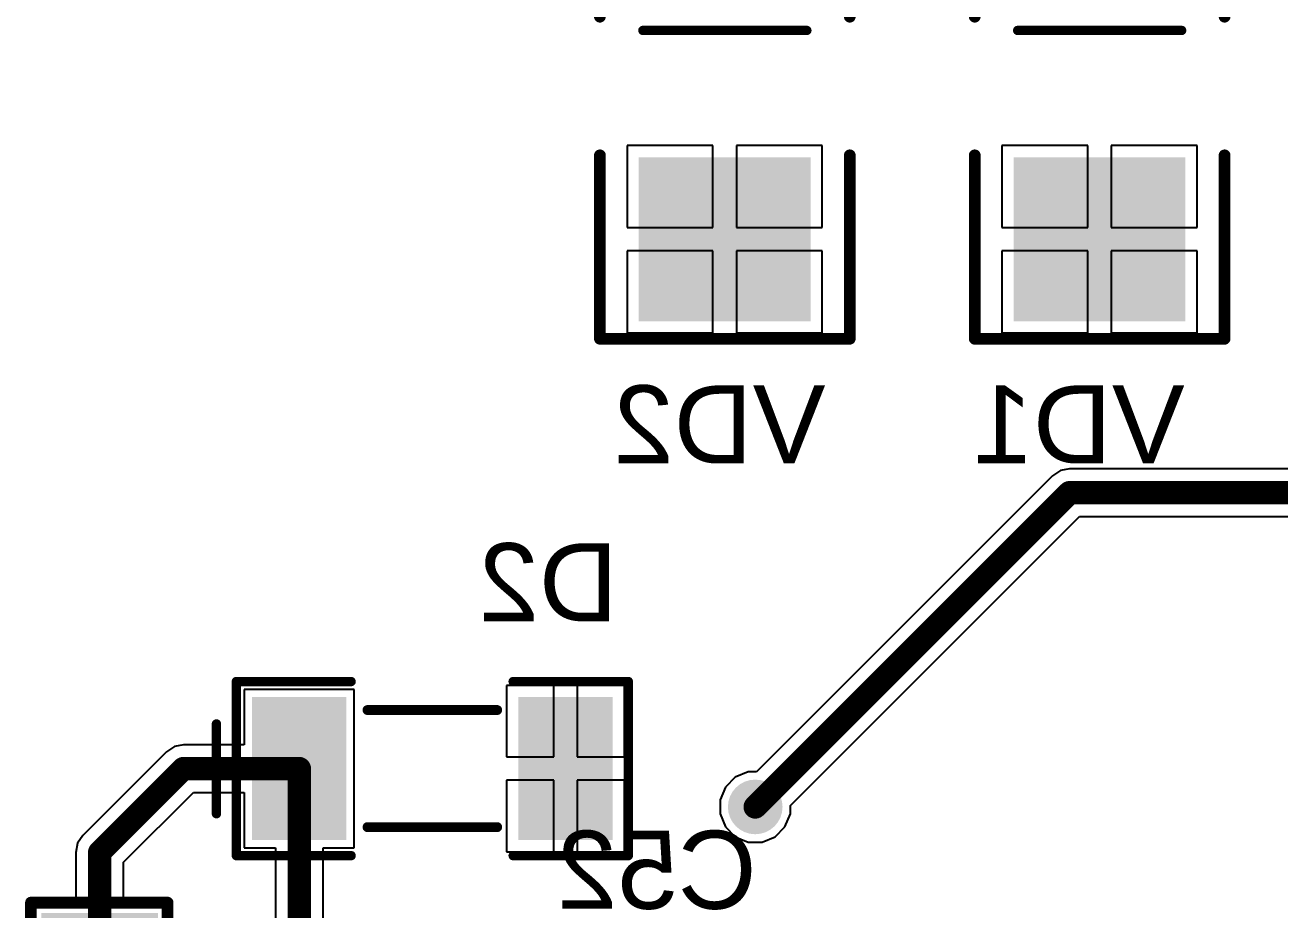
# Model space of a CAD drawing. Header units: millimetres. Extents: x 95 to 305, y 96 to 295.
# Drawn here: x 172.85 to 188.92, y 126.68 to 138.01 of the extents above; entities that cross this region are included whole.
import ezdxf

# ---------------------------------------------------------------- set-up
doc = ezdxf.new("R2010")
doc.units = ezdxf.units.MM
for name, color, linetype in [('BottomLayer', 5, 'Continuous'), ('BottomOverlay', 54, 'Continuous'), ('BottomPaste', 16, 'Continuous'), ('BottomSolder', 6, 'Continuous'), ('ViaHoleLayer', 16, 'Continuous')]:
    doc.layers.add(name, color=color, linetype=linetype)
doc.styles.add('Arial', font='', dxfattribs={"height": 0.2})
doc.styles.get('Arial').set_extended_font_data('Arial')

# ---------------------------------------------------------------- blocks, each defined once
blk = doc.blocks.new('DO_214AC__SMA__B_57')
at = {"layer": 'BottomLayer'}
for points in [[(-2.95, 1.047), (-0.95, 1.047), (-0.95, -1.053), (-2.95, -1.053)], [(0.95, 1.047), (2.95, 1.047), (2.95, -1.053), (0.95, -1.053)]]:
    blk.add_hatch(color=5, dxfattribs=at).paths.add_polyline_path(points)
at = {"layer": 'BottomPaste'}
for points in [[(-2.95, 1.047), (-0.95, 1.047), (-0.95, -1.053), (-2.95, -1.053)], [(0.95, 1.047), (2.95, 1.047), (2.95, -1.053), (0.95, -1.053)]]:
    blk.add_hatch(color=16, dxfattribs=at).paths.add_polyline_path(points)
at = {"layer": 'BottomSolder'}
for points in [[(-3, 1.097), (-0.9, 1.097), (-0.9, -1.103), (-3, -1.103)], [(0.9, 1.097), (3, 1.097), (3, -1.103), (0.9, -1.103)]]:
    blk.add_hatch(color=6, dxfattribs=at).paths.add_polyline_path(points)
at = {"layer": 'BottomOverlay'}
for points, const_width in [([(-3.25, 1.6), (-0.9, 1.6)], 0.15), ([(-3.25, -1.6), (-3.25, 1.6)], 0.15), ([(3.225, 1.6), (0.875, 1.6)], 0.15), ([(3.225, -1.6), (3.225, 1.6)], 0.15), ([(-0.725, -1.05), (-0.725, 1.05)], 0.12), ([(-0.9, -1.6), (-3.25, -1.6)], 0.15), ([(3.225, -1.6), (0.875, -1.6)], 0.15)]:
    blk.add_lwpolyline(points, dxfattribs=dict(at, const_width=const_width))
for points, const_width in [([(-3.288, 1.6, 1), (-3.213, 1.6, 1)], 0.075), ([(-3.288, 1.6, 1), (-3.213, 1.6, 1)], 0.075), ([(-0.938, 1.6, 1), (-0.863, 1.6, 1)], 0.075), ([(0.837, 1.6, 1), (0.913, 1.6, 1)], 0.075), ([(3.187, 1.6, 1), (3.262, 1.6, 1)], 0.075), ([(3.187, 1.6, 1), (3.262, 1.6, 1)], 0.075), ([(-0.755, 1.05, 1), (-0.695, 1.05, 1)], 0.06), ([(-0.755, -1.05, 1), (-0.695, -1.05, 1)], 0.06), ([(-3.288, -1.6, 1), (-3.213, -1.6, 1)], 0.075), ([(-3.288, -1.6, 1), (-3.213, -1.6, 1)], 0.075), ([(-0.938, -1.6, 1), (-0.863, -1.6, 1)], 0.075), ([(0.837, -1.6, 1), (0.913, -1.6, 1)], 0.075), ([(3.187, -1.6, 1), (3.262, -1.6, 1)], 0.075), ([(3.187, -1.6, 1), (3.262, -1.6, 1)], 0.075)]:
    blk.add_lwpolyline(points, format="xyb", close=True, dxfattribs=dict(at, const_width=const_width))
blk = doc.blocks.new('DO_214AC__SMA__B_58')
at = {"layer": 'BottomLayer'}
for points in [[(-2.95, 1.047), (-0.95, 1.047), (-0.95, -1.053), (-2.95, -1.053)], [(0.95, 1.047), (2.95, 1.047), (2.95, -1.053), (0.95, -1.053)]]:
    blk.add_hatch(color=5, dxfattribs=at).paths.add_polyline_path(points)
at = {"layer": 'BottomPaste'}
for points in [[(-2.95, 1.047), (-0.95, 1.047), (-0.95, -1.053), (-2.95, -1.053)], [(0.95, 1.047), (2.95, 1.047), (2.95, -1.053), (0.95, -1.053)]]:
    blk.add_hatch(color=16, dxfattribs=at).paths.add_polyline_path(points)
at = {"layer": 'BottomSolder'}
for points in [[(-3, 1.097), (-0.9, 1.097), (-0.9, -1.103), (-3, -1.103)], [(0.9, 1.097), (3, 1.097), (3, -1.103), (0.9, -1.103)]]:
    blk.add_hatch(color=6, dxfattribs=at).paths.add_polyline_path(points)
at = {"layer": 'BottomOverlay'}
for points, const_width in [([(-0.9, 1.6), (-3.25, 1.6)], 0.15), ([(-3.25, -1.6), (-3.25, 1.6)], 0.15), ([(3.225, 1.6), (0.875, 1.6)], 0.15), ([(3.225, -1.6), (3.225, 1.6)], 0.15), ([(-0.725, -1.05), (-0.725, 1.05)], 0.12), ([(-0.9, -1.6), (-3.25, -1.6)], 0.15), ([(3.225, -1.6), (0.875, -1.6)], 0.15)]:
    blk.add_lwpolyline(points, dxfattribs=dict(at, const_width=const_width))
for points, const_width in [([(-3.288, 1.6, 1), (-3.213, 1.6, 1)], 0.075), ([(-3.288, 1.6, 1), (-3.213, 1.6, 1)], 0.075), ([(-0.938, 1.6, 1), (-0.863, 1.6, 1)], 0.075), ([(0.837, 1.6, 1), (0.913, 1.6, 1)], 0.075), ([(3.187, 1.6, 1), (3.262, 1.6, 1)], 0.075), ([(3.187, 1.6, 1), (3.262, 1.6, 1)], 0.075), ([(-0.755, 1.05, 1), (-0.695, 1.05, 1)], 0.06), ([(-0.755, -1.05, 1), (-0.695, -1.05, 1)], 0.06), ([(-3.288, -1.6, 1), (-3.213, -1.6, 1)], 0.075), ([(-3.288, -1.6, 1), (-3.213, -1.6, 1)], 0.075), ([(-0.938, -1.6, 1), (-0.863, -1.6, 1)], 0.075), ([(0.837, -1.6, 1), (0.913, -1.6, 1)], 0.075), ([(3.187, -1.6, 1), (3.262, -1.6, 1)], 0.075), ([(3.187, -1.6, 1), (3.262, -1.6, 1)], 0.075)]:
    blk.add_lwpolyline(points, format="xyb", close=True, dxfattribs=dict(at, const_width=const_width))
blk = doc.blocks.new('RES0805_B_93')
at = {"layer": 'BottomLayer'}
for points in [[(-1.388, 0.719), (-0.488, 0.719), (-0.488, -0.678), (-1.388, -0.678)], [(0.492, 0.719), (1.392, 0.719), (1.392, -0.678), (0.492, -0.678)]]:
    blk.add_hatch(color=5, dxfattribs=at).paths.add_polyline_path(points)
at = {"layer": 'BottomPaste'}
for points in [[(-1.388, 0.719), (-0.488, 0.719), (-0.488, -0.678), (-1.388, -0.678)], [(0.492, 0.719), (1.392, 0.719), (1.392, -0.678), (0.492, -0.678)]]:
    blk.add_hatch(color=16, dxfattribs=at).paths.add_polyline_path(points)
at = {"layer": 'BottomSolder'}
for points in [[(-1.438, 0.769), (-0.438, 0.769), (-0.438, -0.728), (-1.438, -0.728)], [(0.442, 0.769), (1.442, 0.769), (1.442, -0.728), (0.442, -0.728)]]:
    blk.add_hatch(color=6, dxfattribs=at).paths.add_polyline_path(points)
at = {"layer": 'BottomOverlay', "const_width": 0.15}
for points in [[(-1.575, 0.9), (-0.45, 0.9)], [(0.475, 0.9), (1.575, 0.9)], [(-1.575, 0.875), (-1.575, -0.825)], [(1.575, 0.875), (1.575, -0.825)], [(-1.575, -0.85), (-0.475, -0.85)], [(0.475, -0.85), (1.575, -0.85)]]:
    blk.add_lwpolyline(points, dxfattribs=at)
at = {"layer": 'BottomOverlay', "const_width": 0.075}
for points in [[(-1.613, 0.9, 1), (-1.538, 0.9, 1)], [(-0.487, 0.9, 1), (-0.412, 0.9, 1)], [(0.437, 0.9, 1), (0.513, 0.9, 1)], [(1.538, 0.9, 1), (1.613, 0.9, 1)], [(-1.613, 0.875, 1), (-1.538, 0.875, 1)], [(1.538, 0.875, 1), (1.613, 0.875, 1)], [(-1.613, -0.825, 1), (-1.538, -0.825, 1)], [(-1.613, -0.85, 1), (-1.538, -0.85, 1)], [(-0.513, -0.85, 1), (-0.437, -0.85, 1)], [(0.437, -0.85, 1), (0.513, -0.85, 1)], [(1.538, -0.825, 1), (1.613, -0.825, 1)], [(1.538, -0.85, 1), (1.613, -0.85, 1)]]:
    blk.add_lwpolyline(points, format="xyb", close=True, dxfattribs=at)
blk = doc.blocks.new('SOD_80_B_155')
at = {"layer": 'BottomLayer'}
for points in [[(-2.295, 0.843), (-1.185, 0.843), (-1.185, -0.887), (-2.295, -0.887)], [(1.115, 0.843), (2.225, 0.843), (2.225, -0.887), (1.115, -0.887)]]:
    blk.add_hatch(color=5, dxfattribs=at).paths.add_polyline_path(points)
at = {"layer": 'BottomPaste'}
for points in [[(-2.295, 0.843), (-1.185, 0.843), (-1.185, -0.887), (-2.295, -0.887)], [(1.115, 0.843), (2.225, 0.843), (2.225, -0.887), (1.115, -0.887)]]:
    blk.add_hatch(color=16, dxfattribs=at).paths.add_polyline_path(points)
at = {"layer": 'BottomSolder'}
for points in [[(-2.345, 0.893), (-1.135, 0.893), (-1.135, -0.937), (-2.345, -0.937)], [(1.065, 0.893), (2.275, 0.893), (2.275, -0.937), (1.065, -0.937)]]:
    blk.add_hatch(color=6, dxfattribs=at).paths.add_polyline_path(points)
at = {"layer": 'BottomOverlay'}
for points, const_width in [([(-2.545, 1.093), (-1.075, 1.093)], 0.12), ([(-2.545, -1.137), (-2.545, 1.093)], 0.12), ([(1, 1.093), (2.475, 1.093)], 0.12), ([(2.475, -1.137), (2.475, 1.093)], 0.12), ([(-0.865, 0.728), (0.795, 0.728)], 0.127), ([(-2.8, -0.6), (-2.8, 0.55)], 0.12), ([(-0.865, -0.772), (0.795, -0.772)], 0.127), ([(-2.545, -1.137), (-1.075, -1.137)], 0.12), ([(1, -1.137), (2.475, -1.137)], 0.12)]:
    blk.add_lwpolyline(points, dxfattribs=dict(at, const_width=const_width))
for points, const_width in [([(-2.575, 1.093, 1), (-2.515, 1.093, 1)], 0.06), ([(-2.575, 1.093, 1), (-2.515, 1.093, 1)], 0.06), ([(-1.105, 1.093, 1), (-1.045, 1.093, 1)], 0.06), ([(0.97, 1.093, 1), (1.03, 1.093, 1)], 0.06), ([(2.445, 1.093, 1), (2.505, 1.093, 1)], 0.06), ([(2.445, 1.093, 1), (2.505, 1.093, 1)], 0.06), ([(-0.897, 0.728, 1), (-0.833, 0.728, 1)], 0.0635), ([(0.763, 0.728, 1), (0.827, 0.728, 1)], 0.0635), ([(-2.83, 0.55, 1), (-2.77, 0.55, 1)], 0.06), ([(-2.83, -0.6, 1), (-2.77, -0.6, 1)], 0.06), ([(-0.897, -0.772, 1), (-0.833, -0.772, 1)], 0.0635), ([(0.763, -0.772, 1), (0.827, -0.772, 1)], 0.0635), ([(-2.575, -1.137, 1), (-2.515, -1.137, 1)], 0.06), ([(-2.575, -1.137, 1), (-2.515, -1.137, 1)], 0.06), ([(-1.105, -1.137, 1), (-1.045, -1.137, 1)], 0.06), ([(0.97, -1.137, 1), (1.03, -1.137, 1)], 0.06), ([(2.445, -1.137, 1), (2.505, -1.137, 1)], 0.06), ([(2.445, -1.137, 1), (2.505, -1.137, 1)], 0.06)]:
    blk.add_lwpolyline(points, format="xyb", close=True, dxfattribs=dict(at, const_width=const_width))

msp = doc.modelspace()

# ---------------------------------------------------------------- hatches: boundary and pattern name
at = {"layer": 'BottomLayer'}
h = msp.add_hatch(color=5, dxfattribs=at)
edge = h.paths.add_edge_path()
edge.add_arc((182.2, 128), 0.3, 0, 360)
at = {"layer": 'BottomSolder'}
h = msp.add_hatch(color=6, dxfattribs=at)
edge = h.paths.add_edge_path()
edge.add_arc((182.2, 128), 0.35, 0, 360)
at = {"layer": 'ViaHoleLayer'}
h = msp.add_hatch(color=16, dxfattribs=at)
edge = h.paths.add_edge_path()
edge.add_arc((182.2, 128), 0.15, 0, 360)

# ---------------------------------------------------------------- linework, layer by layer
at = {"layer": 'BottomLayer'}
for p, q in [((181.659, 136.471), (180.559, 136.471)), ((180.559, 136.471), (180.559, 135.421)), ((181.659, 135.421), (181.659, 136.471)), ((183.059, 136.471), (181.959, 136.471)), ((181.959, 136.471), (181.959, 135.421)), ((183.059, 135.421), (183.059, 136.471)), ((186.458, 136.471), (185.358, 136.471)), ((185.358, 136.471), (185.358, 135.421)), ((186.458, 135.421), (186.458, 136.471)), ((187.858, 136.471), (186.758, 136.471)), ((186.758, 136.471), (186.758, 135.421)), ((187.858, 135.421), (187.858, 136.471)), ((180.559, 135.421), (181.659, 135.421)), ((181.959, 135.421), (183.059, 135.421)), ((185.358, 135.421), (186.458, 135.421)), ((186.758, 135.421), (187.858, 135.421)), ((181.659, 135.121), (180.559, 135.121)), ((180.559, 135.121), (180.559, 134.071)), ((181.659, 134.071), (181.659, 135.121)), ((183.059, 135.121), (181.959, 135.121)), ((181.959, 135.121), (181.959, 134.071)), ((183.059, 134.071), (183.059, 135.121)), ((186.458, 135.121), (185.358, 135.121)), ((185.358, 135.121), (185.358, 134.071)), ((186.458, 134.071), (186.458, 135.121)), ((187.858, 135.121), (186.758, 135.121)), ((186.758, 135.121), (186.758, 134.071)), ((187.858, 134.071), (187.858, 135.121)), ((180.559, 134.071), (181.659, 134.071)), ((181.959, 134.071), (183.059, 134.071)), ((185.358, 134.071), (186.458, 134.071)), ((186.758, 134.071), (187.858, 134.071)), ((186.108, 132.308), (186.009, 132.241)), ((186.225, 132.331), (186.108, 132.308)), ((195.498, 132.331), (186.225, 132.331)), ((186.009, 132.241), (182.217, 128.45)), ((186.009, 132.241), (186.009, 132.241)), ((182.65, 128.017), (186.352, 131.719)), ((186.352, 131.719), (195.625, 131.719)), ((179.62, 129.556), (179.015, 129.556)), ((179.015, 129.556), (179.015, 128.641)), ((179.62, 128.641), (179.62, 129.556)), ((180.525, 129.556), (179.92, 129.556)), ((179.92, 129.556), (179.92, 128.641)), ((180.525, 128.641), (180.525, 129.556)), ((177.065, 129.506), (175.655, 129.506)), ((175.655, 129.506), (175.655, 128.797)), ((177.065, 127.476), (177.065, 129.506)), ((174.761, 128.774), (174.662, 128.707)), ((174.878, 128.797), (174.761, 128.774)), ((175.655, 128.797), (174.878, 128.797)), ((174.662, 128.707), (173.588, 127.634)), ((174.662, 128.707), (174.662, 128.707)), ((179.015, 128.641), (179.62, 128.641)), ((179.92, 128.641), (180.525, 128.641)), ((182.11, 128.45), (181.945, 128.381)), ((182.217, 128.45), (182.11, 128.45)), ((179.62, 128.341), (179.015, 128.341)), ((179.015, 128.341), (179.015, 127.426)), ((179.62, 127.426), (179.62, 128.341)), ((180.525, 128.341), (179.92, 128.341)), ((179.92, 128.341), (179.92, 127.426)), ((180.525, 127.426), (180.525, 128.341)), ((181.819, 128.255), (181.75, 128.09)), ((181.945, 128.381), (181.819, 128.255)), ((174.11, 127.291), (175.005, 128.185)), ((175.005, 128.185), (175.655, 128.185)), ((175.655, 128.185), (175.655, 127.476)), ((181.75, 128.09), (181.75, 127.91)), ((182.65, 127.91), (182.65, 128.017)), ((181.75, 127.91), (181.819, 127.745)), ((182.581, 127.745), (182.65, 127.91)), ((173.588, 127.634), (173.522, 127.535)), ((181.819, 127.745), (181.945, 127.619)), ((181.945, 127.619), (182.11, 127.55)), ((182.29, 127.55), (182.455, 127.619)), ((182.455, 127.619), (182.581, 127.745)), ((173.522, 127.535), (173.499, 127.418)), ((175.655, 127.476), (176.056, 127.476)), ((176.056, 127.476), (176.056, 125.919)), ((176.668, 125.919), (176.668, 127.476)), ((176.668, 127.476), (177.065, 127.476)), ((182.11, 127.55), (182.29, 127.55)), ((173.499, 127.418), (173.499, 127.418)), ((173.499, 127.418), (173.499, 126.741)), ((174.11, 126.741), (174.11, 127.291)), ((179.015, 127.426), (179.62, 127.426)), ((179.92, 127.426), (180.525, 127.426)), ((173.499, 126.741), (172.956, 126.741)), ((172.956, 126.741), (172.956, 125.541)), ((174.653, 126.741), (174.11, 126.741)), ((174.653, 125.541), (174.653, 126.741))]:
    msp.add_line(p, q, dxfattribs=at)
at = {"layer": 'BottomLayer', "const_width": 0.3}
for points in [[(182.2, 128), (186.225, 132.025)], [(186.225, 132.025), (195.625, 132.025)], [(173.805, 127.418), (174.878, 128.491)], [(174.878, 128.491), (176.36, 128.491)], [(176.36, 128.491), (176.362, 128.489)], [(176.362, 125.07), (176.362, 128.489)], [(173.805, 126.141), (173.805, 127.418)]]:
    msp.add_lwpolyline(points, dxfattribs=at)
at = {"layer": 'BottomLayer', "const_width": 0.15}
for points in [[(186.15, 132.025, 1), (186.3, 132.025, 1)], [(186.15, 132.025, 1), (186.3, 132.025, 1)], [(174.803, 128.491, 1), (174.953, 128.491, 1)], [(174.803, 128.491, 1), (174.953, 128.491, 1)], [(176.285, 128.491, 1), (176.435, 128.491, 1)], [(176.285, 128.491, 1), (176.435, 128.491, 1)], [(176.287, 128.489, 1), (176.437, 128.489, 1)], [(176.287, 128.489, 1), (176.437, 128.489, 1)], [(182.125, 128, 1), (182.275, 128, 1)], [(173.73, 127.418, 1), (173.88, 127.418, 1)], [(173.73, 127.418, 1), (173.88, 127.418, 1)]]:
    msp.add_lwpolyline(points, format="xyb", close=True, dxfattribs=at)

# ---------------------------------------------------------------- block references
for name, p, rotation in [('DO_214AC__SMA__B_57', (181.811, 137.221), 270), ('DO_214AC__SMA__B_58', (186.611, 137.221), 270), ('RES0805_B_93', (173.825, 125.199), 90)]:
    msp.add_blockref(name, p, dxfattribs=dict(rotation=rotation))
msp.add_blockref('SOD_80_B_155', (178.1, 128.513))

# ---------------------------------------------------------------- texts
at = {"layer": 'BottomOverlay', "style": 'Arial', "text_generation_flag": 2}
for s, p in [('VD2', (183.1, 132.4)), ('VD1', (187.7, 132.4)), ('D2', (180.442, 130.378)), ('C52', (182.22, 126.695))]:
    msp.add_text(s, height=1, dxfattribs=at).set_placement(p)

doc.saveas('drawing.dxf')
